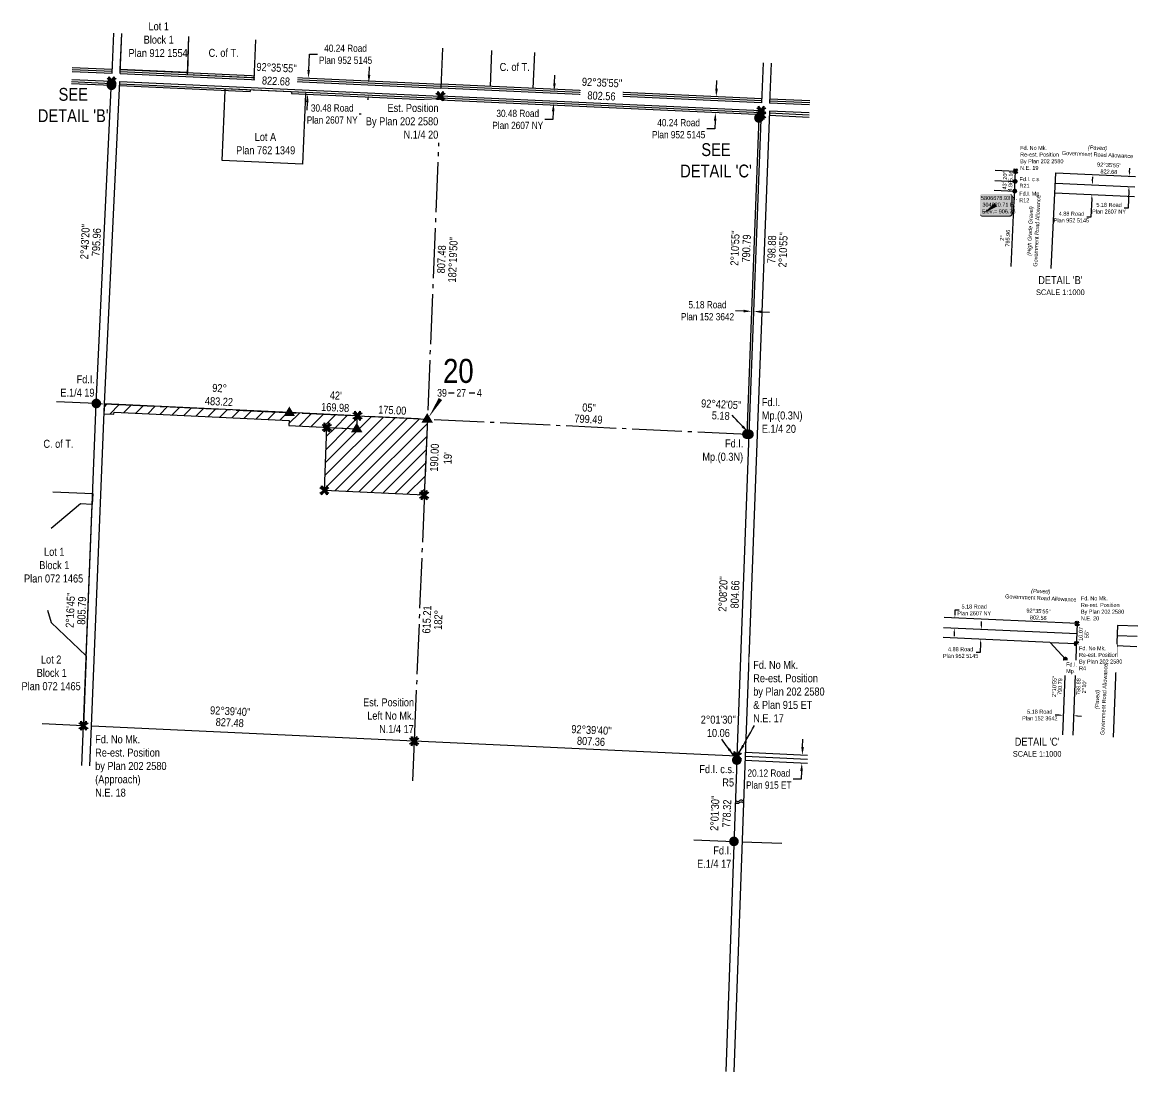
# Model space of a CAD drawing. Extents: x 300929 to 311962, y 5794822 to 5810027.
# Drawn here: x 309175 to 311962, y 5803886 to 5806508 of the extents above; entities that cross this region are included whole.
import ezdxf
from ezdxf.enums import TextEntityAlignment as Align

# ---------------------------------------------------------------- set-up
doc = ezdxf.new("R2010")
doc.units = 0
doc.header["$LTSCALE"] = 5
doc.header["$PDSIZE"] = 0.5
doc.linetypes.add('foc-QUARTERLINE', pattern=[33, 25, -3, 2, -3])
doc.linetypes.add('foc-TRAV', pattern=[1.875, 1.25, -0.625])
doc.layers.get('Defpoints').update_dxf_attribs({"color": 9})
for name, color, linetype in [('10', 1, 'Continuous'), ('9', 3, 'Continuous'), ('DETAIL-T', 7, 'Continuous'), ('L-BD', 7, 'Continuous'), ('L-DETAIL-T', 3, 'Continuous'), ('L-MON', 1, 'Continuous'), ('L-QSEC', 8, 'foc-QUARTERLINE'), ('L-ROAD-T', 7, 'Continuous'), ('L-SEC', 7, 'Continuous'), ('L-SECLBL', 7, 'Continuous'), ('L-TITLEDB', 4, 'Continuous'), ('L-TITLEDB-T', 4, 'Continuous'), ('P-PROPOSED', 10, 'Continuous'), ('P-PROPOSED-EXISTING-H', 59, 'Continuous'), ('P-TRAV', 4, 'foc-TRAV')]:
    doc.layers.add(name, color=color, linetype=linetype)
doc.layers.add('T-TEXT', color=48, linetype='Continuous', lineweight=18)
doc.styles.add('18', font='ARIALN.TTF', dxfattribs={"height": 18})
doc.styles.add('80', font='ARIALN.TTF', dxfattribs={"height": 10})
doc.styles.add('80CG', font='ARIALN.TTF', dxfattribs={"height": 10})
doc.styles.add('80L', font='ARIALN.TTF', dxfattribs={"height": 10})
doc.styles.add('80LS', font='ARIALNI.TTF', dxfattribs={"height": 10})
doc.styles.add('SIMPLEX', font='ARIALN.TTF')
doc.dimstyles.new('Compass 10 000', dxfattribs={"dimscale": 10, "dimtxt": 18, "dimasz": 2, "dimexe": 0.2, "dimexo": 0.0625, "dimgap": 0.5, "dimtad": 0, "dimtih": 1, "dimtoh": 1, "dimzin": 0, "dimdsep": 46, "dimtxsty": '18', "dimcen": 0.1, "dimse1": 1, "dimse2": 1, "dimclrd": 256, "dimclrt": 256, "dimaunit": 1, "dimadec": 4, "dimazin": 0, "dimtfac": 0.06, "dimtofl": 0, "dimtmove": 0, "dimatfit": 1, "dimfxl": 0.2, "dimtolj": 1, "dimtzin": 0, "dimlwd": -1, "dimarcsym": 0})
doc.dimstyles.new('Compass 5 000', dxfattribs={"dimscale": 5, "dimtxt": 9, "dimasz": 2, "dimexe": 0.2, "dimexo": 0.0625, "dimgap": 0.5, "dimtad": 0, "dimtih": 1, "dimtoh": 1, "dimzin": 0, "dimdsep": 46, "dimtxsty": '80CG', "dimcen": 0.1, "dimse1": 1, "dimse2": 1, "dimclrd": 256, "dimclrt": 256, "dimaunit": 1, "dimadec": 4, "dimazin": 0, "dimtfac": 0.06, "dimtofl": 0, "dimtmove": 0, "dimatfit": 1, "dimfxl": 0.2, "dimtolj": 1, "dimtzin": 0, "dimlwd": -1, "dimarcsym": 0})
pattern_1 = [(45, (-1591.063, 435.788), (-15.714335715, 15.714335715), [])]

# ---------------------------------------------------------------- blocks, each defined once
blk = doc.blocks.new('fdia')
at = {"color": 255, "const_width": 1}
blk.add_lwpolyline([(-0.5, 0, 1), (0.5, 0, 1)], format="xyb", close=True, dxfattribs=at)
blk = doc.blocks.new('Fdiaa')
blk.add_blockref('fdia', (0, 0))
blk = doc.blocks.new('fdib')
at = {"color": 1, "const_width": 1.6}
blk.add_lwpolyline([(-0.4, 0, 1), (0.4, 0, 1)], format="xyb", close=True, dxfattribs=at)
at = {"color": 1}
blk.add_circle((0, 0), 0.8, dxfattribs=at)
blk = doc.blocks.new('Fdibb')
blk.add_blockref('fdib', (0, 0))
blk = doc.blocks.new('fdicc')
for name in ['Fdibb', 'Fdiaa']:
    blk.add_blockref(name, (0, 0))
blk = doc.blocks.new('FDI')
blk.add_blockref('fdicc', (0, 0))
blk = doc.blocks.new('TEMP')
h = blk.add_hatch(color=255)
h.dxf.hatch_style = 1
h.paths.add_polyline_path([(0, 0.25), (-0.67, 1.15), (-0.67, 0.67), (-1.15, 0.67), (-0.25, 0), (-1.15, -0.67), (-0.67, -0.67), (-0.67, -1.15), (0, -0.25), (0.67, -1.15), (0.67, -0.67), (1.15, -0.67), (0.25, 0), (1.15, 0.67), (0.67, 0.67), (0.67, 1.15)])
h.paths.add_polyline_path([(0.57, 0.85), (0.57, 0.57), (0.85, 0.57), (0.08, 0), (0.85, -0.57), (0.57, -0.57), (0.57, -0.85), (0, -0.08), (-0.57, -0.85), (-0.57, -0.57), (-0.85, -0.57), (-0.08, 0), (-0.85, 0.57), (-0.57, 0.57), (-0.57, 0.85), (0, 0.08)], flags=16)
h = blk.add_hatch(color=1)
h.dxf.hatch_style = 1
h.paths.add_polyline_path([(0, 0.08), (-0.57, 0.85), (-0.57, 0.57), (-0.85, 0.57), (-0.08, 0), (-0.85, -0.57), (-0.57, -0.57), (-0.57, -0.85), (0, -0.08), (0.57, -0.85), (0.57, -0.57), (0.85, -0.57), (0.08, 0), (0.85, 0.57), (0.57, 0.57), (0.57, 0.85)])
at = {"color": 1}
for p, q in [((-0.08, 0), (0.08, 0)), ((0, 0.08), (0, -0.08))]:
    blk.add_line(p, q, dxfattribs=at)
at = {"color": 255, "flags": 128}
blk.add_lwpolyline([(-0.25, 0), (-1.15, 0.67), (-0.67, 0.67), (-0.67, 1.15), (0, 0.25), (0.67, 1.15), (0.67, 0.67), (1.15, 0.67), (0.25, 0), (1.15, -0.67), (0.67, -0.67), (0.67, -1.15), (0, -0.25), (-0.67, -1.15), (-0.67, -0.67), (-1.15, -0.67)], close=True, dxfattribs=at)
at = {"color": 1, "flags": 128}
blk.add_lwpolyline([(-0.08, 0), (-0.85, 0.57), (-0.57, 0.57), (-0.57, 0.85), (0, 0.08), (0.57, 0.85), (0.57, 0.57), (0.85, 0.57), (0.08, 0), (0.85, -0.57), (0.57, -0.57), (0.57, -0.85), (0, -0.08), (-0.57, -0.85), (-0.57, -0.57), (-0.85, -0.57)], close=True, dxfattribs=at)
blk = doc.blocks.new('*D69')
at = {"layer": 'Defpoints', "color": 0, "transparency": 16777216}
for p in [(311915.9, 5806124.6), (311914.8, 5806098.8), (311940.4, 5806097.6)]:
    blk.add_point(p, dxfattribs=at)
at = {"layer": 'L-TITLEDB-T', "transparency": 16777216}
for p, q in [((311942, 5806133.4), (311942.4, 5806143.4)), ((311939.9, 5806087.7), (311937.9, 5806043.5)), ((311937.9, 5806043.5), (311927.9, 5806043.5))]:
    blk.add_line(p, q, dxfattribs=at)
for points in [[(311940.3, 5806133.5), (311943.6, 5806133.3), (311941.5, 5806123.4)], [(311938.2, 5806087.7), (311941.6, 5806087.6), (311940.4, 5806097.6)]]:
    blk.add_solid(points, dxfattribs=at)
at = {"layer": 'L-TITLEDB-T', "transparency": 16777216, "insert": (311890.5, 5806043.5), "char_height": 10, "attachment_point": 5, "style": '80CG'}
blk.add_mtext('\\A1;5.18 Road\\PPlan 2607 NY', dxfattribs=at)
blk = doc.blocks.new('*D70')
at = {"layer": 'Defpoints', "color": 0, "transparency": 16777216}
for p in [(311846.5, 5806101.9), (311845.4, 5806077.5), (311847.7, 5806077.4)]:
    blk.add_point(p, dxfattribs=at)
at = {"layer": 'L-TITLEDB-T', "transparency": 16777216}
for p, q in [((311849.2, 5806111.8), (311849.7, 5806121.8)), ((311847.2, 5806067.4), (311845.1, 5806021.3)), ((311845.1, 5806021.3), (311835.1, 5806021.3))]:
    blk.add_line(p, q, dxfattribs=at)
for points in [[(311847.6, 5806111.9), (311850.9, 5806111.7), (311848.8, 5806101.8)], [(311845.6, 5806067.5), (311848.9, 5806067.4), (311847.7, 5806077.4)]]:
    blk.add_solid(points, dxfattribs=at)
at = {"layer": 'L-TITLEDB-T', "transparency": 16777216, "insert": (311796.4, 5806021.3), "char_height": 10, "attachment_point": 5, "style": '80CG'}
blk.add_mtext('\\A1;4.88 Road\\PPlan 952 5145', dxfattribs=at)
blk = doc.blocks.new('*D72')
at = {"layer": 'Defpoints', "color": 0, "transparency": 16777216}
for p in [(311639.8, 5805013.7), (311504.1, 5804994.1), (311638.6, 5804987.9)]:
    blk.add_point(p, dxfattribs=at)
at = {"layer": 'L-TITLEDB-T', "transparency": 16777216}
for p, q in [((311505.7, 5805029.8), (311506.1, 5805039.8)), ((311506.1, 5805039.8), (311516.1, 5805039.8)), ((311503.6, 5804984.1), (311503.1, 5804974.1))]:
    blk.add_line(p, q, dxfattribs=at)
for points in [[(311504, 5805029.9), (311507.3, 5805029.7), (311505.2, 5805019.8)], [(311501.9, 5804984.1), (311505.3, 5804984), (311504.1, 5804994.1)]]:
    blk.add_solid(points, dxfattribs=at)
at = {"layer": 'L-TITLEDB-T', "transparency": 16777216, "insert": (311553.5, 5805039.8), "char_height": 10, "attachment_point": 5, "style": '80CG'}
blk.add_mtext('\\A1;5.18 Road\\PPlan 2607 NY', dxfattribs=at)
blk = doc.blocks.new('*D71')
at = {"layer": 'Defpoints', "color": 0, "transparency": 16777216}
for p in [(311570.3, 5804991), (311569.2, 5804966.7), (311570, 5804966.6)]:
    blk.add_point(p, dxfattribs=at)
at = {"layer": 'L-TITLEDB-T', "transparency": 16777216}
for p, q in [((311571.6, 5805001), (311572, 5805011)), ((311569.5, 5804956.6), (311568.5, 5804933.3)), ((311568.5, 5804933.3), (311558.5, 5804933.3))]:
    blk.add_line(p, q, dxfattribs=at)
for points in [[(311569.9, 5805001.1), (311573.2, 5805000.9), (311571.1, 5804991)], [(311567.9, 5804956.7), (311571.2, 5804956.6), (311570, 5804966.6)]]:
    blk.add_solid(points, dxfattribs=at)
at = {"layer": 'L-TITLEDB-T', "transparency": 16777216, "insert": (311519.7, 5804933.3), "char_height": 10, "attachment_point": 5, "style": '80CG'}
blk.add_mtext('\\A1;4.88 Road\\PPlan 952 5145', dxfattribs=at)
blk = doc.blocks.new('*D73')
at = {"layer": 'Defpoints', "color": 0, "transparency": 16777216}
for p in [(311776, 5804776.5), (311776.2, 5804781.8), (311802.2, 5804780.8)]:
    blk.add_point(p, dxfattribs=at)
at = {"layer": 'L-TITLEDB-T', "transparency": 16777216}
for p, q in [((311766, 5804776.8), (311756.1, 5804777.2)), ((311812, 5804775.1), (311822, 5804774.7))]:
    blk.add_line(p, q, dxfattribs=at)
for points in [[(311766.1, 5804778.5), (311766, 5804775.2), (311776, 5804776.5)], [(311812.1, 5804776.8), (311811.9, 5804773.4), (311802, 5804775.5)]]:
    blk.add_solid(points, dxfattribs=at)
at = {"layer": 'L-TITLEDB-T', "transparency": 16777216, "insert": (311717.4, 5804777.2), "char_height": 10, "attachment_point": 5, "style": '80CG'}
blk.add_mtext('\\A1;5.18 Road\\PPlan 152 3642', dxfattribs=at)
blk = doc.blocks.new('L-SECLBL')
at = {"layer": '9', "color": 7}
for p, q in [((-5.1, -27.8), (-12.3, -27.8)), ((20.7, -27.8), (13.5, -27.8))]:
    blk.add_line(p, q, dxfattribs=at)
at = {"layer": '10', "color": 2, "style": 'SIMPLEX'}
blk.add_attdef('SEC', text='', height=30, dxfattribs=at).set_placement((0, 0), align=Align.MIDDLE)
at = {"layer": '10', "color": 5, "style": '80L'}
blk.add_attdef('TWP', text='', height=9.5, dxfattribs=at).set_placement((-14.4, -27.4), align=Align.MIDDLE_RIGHT)
blk.add_attdef('RGE', text='', height=9.5, dxfattribs=at).set_placement((3.6, -27.4), align=Align.MIDDLE_CENTER)
blk.add_attdef('MER', text='', height=9.5, dxfattribs=at).set_placement((23.2, -27.4), align=Align.MIDDLE_LEFT)
blk = doc.blocks.new('STRIA')
blk.add_hatch(color=255).paths.add_polyline_path([(-0.04, 1.52), (-1.47, -0.87), (1.39, -0.87)])
blk = doc.blocks.new('STRIAA')
blk.add_blockref('STRIA', (0, 0))
blk = doc.blocks.new('STRIB')
at = {"color": 1}
blk.add_solid([(-1.12, -0.67), (-0.04, 1.13), (1.04, -0.67)], dxfattribs=at)
blk = doc.blocks.new('STRIBB')
blk.add_blockref('STRIB', (0, 0))
blk = doc.blocks.new('STRICC')
for name in ['STRIAA', 'STRIBB']:
    blk.add_blockref(name, (0, 0))
blk = doc.blocks.new('fdspike')
blk.add_blockref('STRICC', (0, 0))
blk = doc.blocks.new('*D74')
at = {"layer": 'Defpoints', "color": 0, "transparency": 16777216}
for p in [(310997.2, 5805785.8), (310997.4, 5805789.1), (311002.5, 5805788.9)]:
    blk.add_point(p, dxfattribs=at)
at = {"layer": 'L-TITLEDB-T', "transparency": 16777216}
for p, q in [((310977.2, 5805786.5), (310957.3, 5805787.3)), ((311022.4, 5805784.8), (311042.4, 5805784.1))]:
    blk.add_line(p, q, dxfattribs=at)
for points in [[(310977.4, 5805789.9), (310977.1, 5805783.2), (310997.2, 5805785.8)], [(311022.5, 5805788.1), (311022.3, 5805781.5), (311002.4, 5805785.6)]]:
    blk.add_solid(points, dxfattribs=at)
at = {"layer": 'L-TITLEDB-T', "transparency": 16777216, "insert": (310887.1, 5805787.3), "char_height": 18, "attachment_point": 5, "style": '18'}
blk.add_mtext('\\A1;5.18 Road\\PPlan 152 3642', dxfattribs=at)
blk = doc.blocks.new('*D75')
at = {"layer": 'Defpoints', "color": 0, "transparency": 16777216}
for p in [(310892, 5806323), (310890.2, 5806282.8), (310907, 5806282.1)]:
    blk.add_point(p, dxfattribs=at)
at = {"layer": 'L-TITLEDB-T', "transparency": 16777216}
for p, q in [((310909.7, 5806342.2), (310910.6, 5806362.2)), ((310906.1, 5806262.1), (310905.2, 5806242.1)), ((310905.2, 5806242.1), (310885.2, 5806242.1))]:
    blk.add_line(p, q, dxfattribs=at)
for points in [[(310906.4, 5806342.4), (310913.1, 5806342.1), (310908.8, 5806322.2)], [(310902.8, 5806262.2), (310909.4, 5806261.9), (310907, 5806282.1)]]:
    blk.add_solid(points, dxfattribs=at)
at = {"layer": 'L-TITLEDB-T', "transparency": 16777216, "insert": (310814.9, 5806242.1), "char_height": 18, "attachment_point": 5, "style": '18'}
blk.add_mtext('\\A1;40.24 Road\\PPlan 952 5145', dxfattribs=at)
blk = doc.blocks.new('*D76')
at = {"layer": 'Defpoints', "color": 0, "transparency": 16777216}
for p in [(310508.8, 5806335.5), (310502.4, 5806305.3), (310507.5, 5806305.1)]:
    blk.add_point(p, dxfattribs=at)
at = {"layer": 'L-TITLEDB-T', "transparency": 16777216}
for p, q in [((310504.7, 5806355.7), (310505.6, 5806375.7)), ((310501.5, 5806285.3), (310500.6, 5806265.3)), ((310500.6, 5806265.3), (310480.6, 5806265.3))]:
    blk.add_line(p, q, dxfattribs=at)
for points in [[(310501.4, 5806355.9), (310508, 5806355.6), (310503.8, 5806335.7)], [(310498.2, 5806285.5), (310504.8, 5806285.2), (310502.4, 5806305.3)]]:
    blk.add_solid(points, dxfattribs=at)
at = {"layer": 'L-TITLEDB-T', "transparency": 16777216, "insert": (310412.9, 5806265.3), "char_height": 18, "attachment_point": 5, "style": '18'}
blk.add_mtext('\\A1;30.48 Road\\PPlan 2607 NY', dxfattribs=at)
blk = doc.blocks.new('*D77')
at = {"layer": 'Defpoints', "color": 0, "transparency": 16777216}
for p in [(310055.3, 5806356.1), (310039.1, 5806326.4), (310053.9, 5806325.7)]:
    blk.add_point(p, dxfattribs=at)
at = {"layer": 'L-TITLEDB-T', "transparency": 16777216}
for p, q in [((310041.4, 5806376.8), (310042.3, 5806396.8)), ((310038.2, 5806306.4), (310036.9, 5806278.8)), ((310036.9, 5806278.8), (310016.9, 5806278.8))]:
    blk.add_line(p, q, dxfattribs=at)
for points in [[(310038.1, 5806376.9), (310044.7, 5806376.6), (310040.5, 5806356.8)], [(310034.9, 5806306.5), (310041.5, 5806306.2), (310039.1, 5806326.4)]]:
    blk.add_solid(points, dxfattribs=at)
at = {"layer": 'L-TITLEDB-T', "transparency": 16777216, "insert": (309949.2, 5806278.8), "char_height": 18, "attachment_point": 5, "style": '18'}
blk.add_mtext('\\A1;30.48 Road\\PPlan 2607 NY', dxfattribs=at)
blk = doc.blocks.new('*D78')
at = {"layer": 'Defpoints', "color": 0, "transparency": 16777216}
for p in [(309552, 5806383.9), (309550.2, 5806343.7), (309887.8, 5806328.4)]:
    blk.add_point(p, dxfattribs=at)
at = {"layer": 'L-TITLEDB-T', "transparency": 16777216}
for p, q in [((309890.5, 5806388.5), (309892.3, 5806428.1)), ((309892.3, 5806428.1), (309912.3, 5806428.1)), ((309886.9, 5806308.4), (309886, 5806288.4))]:
    blk.add_line(p, q, dxfattribs=at)
for points in [[(309887.2, 5806388.7), (309893.8, 5806388.4), (309889.6, 5806368.6)], [(309883.5, 5806308.6), (309890.2, 5806308.3), (309887.8, 5806328.4)]]:
    blk.add_solid(points, dxfattribs=at)
at = {"layer": 'L-TITLEDB-T', "transparency": 16777216, "insert": (309982.6, 5806428.1), "char_height": 18, "attachment_point": 5, "style": '18'}
blk.add_mtext('\\A1;40.24 Road\\PPlan 952 5145', dxfattribs=at)
blk = doc.blocks.new('*D79')
at = {"layer": 'Defpoints', "color": 0, "transparency": 16777216}
for p in [(311038, 5804661), (311039, 5804681.1), (311122.9, 5804657)]:
    blk.add_point(p, dxfattribs=at)
at = {"layer": 'L-TITLEDB-T', "transparency": 16777216}
for p, q in [((311124.8, 5804697.1), (311125.7, 5804717.1)), ((311122, 5804637), (311121.1, 5804617.1)), ((311121.1, 5804617.1), (311101.1, 5804617.1))]:
    blk.add_line(p, q, dxfattribs=at)
for points in [[(311121.5, 5804697.3), (311128.1, 5804696.9), (311123.9, 5804677.1)], [(311118.7, 5804637.2), (311125.3, 5804636.9), (311122.9, 5804657)]]:
    blk.add_solid(points, dxfattribs=at)
at = {"layer": 'L-TITLEDB-T', "transparency": 16777216, "insert": (311040.3, 5804617.1), "char_height": 18, "attachment_point": 5, "style": '18'}
blk.add_mtext('\\A1;20.12 Road\\PPlan 915 ET', dxfattribs=at)
blk = doc.blocks.new('*U81')
h = blk.add_hatch(color=254)
edge = h.paths.add_edge_path()
edge.add_line((-34, -28.5), (34, -28.5))
edge.add_arc((34, -22.5), 6, 270, 360)
edge.add_line((40, -22.5), (40, 21))
edge.add_arc((34, 21), 6, 0, 90)
edge.add_line((34, 27), (-34, 27))
edge.add_arc((-34, 21), 6, 90, 180)
edge.add_line((-40, 21), (-40, -22.5))
edge.add_arc((-34, -22.5), 6, 180, 270)
at = {"color": 1, "flags": 128}
blk.add_lwpolyline([(-34, -28.5, 3, 3, 0), (34, -28.5, 3, 3, 0.414214), (40, -22.5, 3, 3, 0), (40, 21, 3, 0, 0.414214), (34, 27, 0, 0, 0), (-34, 27, 0, 0, 0.414214), (-40, 21, 0, 0, 0), (-40, -22.5, 0, 3, 0.414214)], format="xyseb", close=True, dxfattribs=at)
blk.add_lwpolyline([(-33.1, -22.6, 0, 10, 0), (0, 0, 5, 5, 0)], format="xyseb", dxfattribs=at)
at = {"color": 1, "style": '80'}
blk.add_attdef('ENTER_TEXT_001', (-36.7, -5), '', height=10, dxfattribs=at)

msp = doc.modelspace()

# ---------------------------------------------------------------- hatches: boundary and pattern name
at = {"layer": 'P-PROPOSED-EXISTING-H'}
h = msp.add_hatch(dxfattribs=at)
h.set_pattern_fill('ANSI31', color=256, scale=6.999504)
h.set_pattern_definition(pattern_1)
h.paths.add_polyline_path([(309378.695, 5805529.726), (309403.85, 5805528.54), (309404.049, 5805533.535), (309841.479, 5805512.896), (309840.89, 5805500.411), (310010.879, 5805492.391), (310012.201, 5805524.862), (309842.422, 5805532.872), (309379.873, 5805554.697)])
h = msp.add_hatch(dxfattribs=at)
h.set_pattern_fill('ANSI31', color=256, scale=6.999504)
h.set_pattern_definition(pattern_1)
h.paths.add_polyline_path([(309935.968, 5805495.925), (310010.879, 5805492.391), (310012.201, 5805524.862), (310186.994, 5805516.614), (310179.268, 5805326.785), (309929.564, 5805338.567)])

# ---------------------------------------------------------------- linework, layer by layer
at = {"layer": 'L-BD'}
for p, q in [((310216.162, 5806318.314), (310215.94, 5806313.439)), ((310960.329, 5804664.584), (310932.828, 5803886.806)), ((310980.782, 5804673.703), (310952.934, 5803886.095))]:
    msp.add_line(p, q, dxfattribs=at)
at = {"layer": 'L-BD', "flags": 128}
msp.add_lwpolyline([(309681.824, 5806337.716), (309682.045, 5806342.591)], dxfattribs=at)
for points in [[(310976.67, 5804557.397, 0.09819619), (310973.328, 5804559.322, 0.11502491), (310970.039, 5804559.645, 0.18910183), (310966.617, 5804557.752, -0.18910183), (310963.195, 5804555.86, -0.11502491), (310959.906, 5804556.183, -0.09819619), (310956.564, 5804558.108)], [(310956.756, 5804563.546, 0.09819619), (310960.098, 5804561.621, 0.11502491), (310963.387, 5804561.298, 0.18910183), (310966.809, 5804563.191, -0.18910183), (310970.231, 5804565.083, -0.11502491), (310973.52, 5804564.76, -0.09819619), (310976.862, 5804562.835)]]:
    msp.add_lwpolyline(points, format="xyb", dxfattribs=at)
at = {"layer": 'L-MON', "color": 6}
msp.add_line((310960.686, 5804674.637), (310960.33, 5804664.584), dxfattribs=at)
at = {"layer": 'L-QSEC'}
msp.add_line((310154.254, 5804712.132), (310150.205, 5804612.648), dxfattribs=at)
at = {"layer": 'L-QSEC', "flags": 128}
for points in [[(310224.701, 5806443.344), (310220.634, 5806343.409)], [(310219.816, 5806323.307), (310154.254, 5804712.132)], [(309379.873, 5805554.7), (310990.716, 5805478.684)], [(310853.216, 5804464.987), (310953.146, 5804461.454)], [(310973.252, 5804460.743), (311073.183, 5804457.21)]]:
    msp.add_lwpolyline(points, dxfattribs=at)
at = {"layer": 'L-SEC'}
for p, q in [((309399.022, 5806380.759), (309403.773, 5806480.639)), ((311026.091, 5806406.936), (311022.283, 5806307.012)), ((311046.189, 5806406.023), (311042.381, 5806306.1)), ((309298.169, 5806365.204), (309398.046, 5806360.664)), ((309299.047, 5806385.304), (309399.022, 5806380.759)), ((309359.777, 5805555.648), (309398.046, 5806360.664)), ((309419.099, 5806379.846), (310220.73, 5806343.405)), ((309418.143, 5806359.75), (310219.816, 5806323.307)), ((311022.283, 5806307.012), (310220.729, 5806343.405)), ((311021.517, 5806286.908), (310219.816, 5806323.307)), ((311142.274, 5806301.564), (311042.381, 5806306.1)), ((311021.517, 5806286.908), (310990.716, 5805478.684)), ((311041.615, 5806285.995), (311010.82, 5805477.918)), ((311141.515, 5806281.459), (311041.615, 5806285.995)), ((311606.041, 5806138.665), (311657.124, 5806136.343)), ((311645.781, 5805897.734), (311657.124, 5806136.343)), ((311757.613, 5806131.773), (311956.525, 5806122.731)), ((309327.718, 5804750.569), (309359.777, 5805555.648)), ((309347.815, 5804749.634), (309379.879, 5805554.848)), ((310990.716, 5805478.684), (310960.686, 5804674.637)), ((311010.82, 5805477.934), (310980.784, 5804673.703)), ((311810.787, 5805005.88), (311478.37, 5805020.973)), ((311810.787, 5805005.88), (311800.142, 5804726.559)), ((311911.279, 5805001.317), (311900.626, 5804721.782)), ((311962.09, 5804999.01), (311911.279, 5805001.317)), ((309323.746, 5804650.841), (309327.718, 5804750.569)), ((309343.844, 5804649.912), (309347.815, 5804749.634)), ((310154.254, 5804712.132), (309347.815, 5804749.634))]:
    msp.add_line(p, q, dxfattribs=at)
at = {"layer": 'L-SEC', "flags": 128}
for points in [[(309419.099, 5806379.846), (309423.847, 5806479.727)], [(309379.872, 5805554.693), (309418.143, 5806359.75)], [(311746.26, 5805892.958), (311757.613, 5806131.773)], [(310960.686, 5804674.637), (310154.254, 5804712.132)], [(311136.736, 5804666.452), (310980.784, 5804673.703)]]:
    msp.add_lwpolyline(points, dxfattribs=at)
at = {"layer": 'L-SECLBL', "flags": 128}
msp.add_lwpolyline([(310189.647, 5805519.81, 0, 10, 0), (310219.657, 5805566.865, 0, 0, 0)], format="xyseb", dxfattribs=at)
at = {"layer": 'L-TITLEDB'}
for p, q in [((309299.282, 5806390.478), (309399.258, 5806385.933)), ((309299.504, 5806395.352), (309399.479, 5806390.808)), ((309419.556, 5806389.895), (310221.187, 5806353.454)), ((309419.334, 5806385.02), (310220.965, 5806348.579)), ((311022.518, 5806312.186), (310220.964, 5806348.579)), ((311022.739, 5806317.061), (310221.185, 5806353.454)), ((311007.946, 5806277.49), (310219.36, 5806313.258)), ((311021.319, 5806281.732), (310219.581, 5806318.133)), ((311142.509, 5806306.738), (311042.616, 5806311.274)), ((311142.73, 5806311.613), (311042.837, 5806316.149)), ((311015.636, 5806269.09), (311007.969, 5806277.444)), ((311007.969, 5806277.444), (311021.133, 5806276.846)), ((311141.32, 5806276.283), (311041.418, 5806280.819)), ((311041.232, 5806275.933), (311141.136, 5806271.395)), ((311809.801, 5804980), (311477.14, 5804995.104)), ((311742.932, 5804958.794), (311475.989, 5804970.902)), ((311960.861, 5804973.141), (311910.293, 5804975.437)), ((311781.382, 5804916.794), (311743.048, 5804958.56)), ((311743.048, 5804958.56), (311808.87, 5804955.57)), ((311909.362, 5804951.006), (311959.7, 5804948.719))]:
    msp.add_line(p, q, dxfattribs=at)
at = {"layer": 'L-TITLEDB', "flags": 128}
for points in [[(309590.509, 5806472.155), (309587.274, 5806382.271), (309419.556, 5806389.895), (309423.842, 5806479.727)], [(309590.509, 5806472.155), (309587.098, 5806377.394), (309754.534, 5806369.783)], [(309754.344, 5806364.606), (309758.002, 5806464.546)], [(310344.409, 5806347.859), (310348.49, 5806437.72)], [(310454.869, 5806432.887), (310450.788, 5806343.029)], [(309297.731, 5806355.174), (309397.59, 5806350.635)], [(309297.944, 5806360.049), (309397.821, 5806355.509)], [(309417.667, 5806349.723), (309744.175, 5806334.882)], [(309417.898, 5806354.597), (310216.162, 5806318.314)], [(309744.396, 5806339.757), (309744.175, 5806334.882)], [(309848.032, 5806335.047), (309847.811, 5806330.172)], [(309847.811, 5806330.172), (310215.94, 5806313.44)], [(311015.636, 5806269.09), (310985.539, 5805478.928), (310990.716, 5805478.684)], [(311604.816, 5806112.896), (311656.004, 5806110.569)], [(311603.657, 5806088.525), (311654.844, 5806086.198)], [(311756.388, 5806106.006), (311955.3, 5806096.965)], [(311755.23, 5806081.636), (311954.142, 5806072.595)], [(309359.777, 5805555.648), (309259.858, 5805559.708)], [(309251.291, 5805334.65), (309350.815, 5805330.606), (309349.725, 5805303.24), (309320.348, 5805304.593), (309247.066, 5805242.863)], [(309237.693, 5805039.233), (309247.341, 5805008.588), (309334.661, 5804924.924), (309349.725, 5805303.24), (309320.348, 5805304.593), (309247.066, 5805242.863)], [(309237.693, 5805039.233), (309247.341, 5805008.588), (309334.661, 5804924.924), (309327.718, 5804750.569), (309224.605, 5804754.927)], [(311781.382, 5804916.794), (311774.183, 5804727.793)], [(311136.584, 5804656.389), (310980.316, 5804663.654)], [(311136.887, 5804676.515), (310981.251, 5804683.751)]]:
    msp.add_lwpolyline(points, dxfattribs=at)
msp.add_lwpolyline([(309882.994, 5806333.457), (309882.772, 5806328.583), (309874.816, 5806153.361), (309673.869, 5806162.487), (309681.824, 5806337.716), (309682.045, 5806342.591)], close=True, dxfattribs=at)
at = {"layer": 'P-PROPOSED', "flags": 128}
for points in [[(309378.695, 5805529.726), (309403.85, 5805528.54), (309404.049, 5805533.535), (309841.479, 5805512.896), (309840.89, 5805500.411), (310010.879, 5805492.391), (310012.201, 5805524.862), (309842.422, 5805532.872), (309379.873, 5805554.697)], [(309935.968, 5805495.925), (310010.879, 5805492.391), (310012.201, 5805524.862), (310186.994, 5805516.614), (310179.268, 5805326.785), (309929.564, 5805338.567)]]:
    msp.add_lwpolyline(points, close=True, dxfattribs=at)
at = {"layer": 'P-TRAV', "flags": 128}
msp.add_lwpolyline([(309359.777, 5805555.648), (309379.872, 5805554.693)], dxfattribs=at)

# ---------------------------------------------------------------- block references
at = {"layer": 'DETAIL-T'}
ref = msp.add_blockref('*U81', (311607.934, 5806052.264), dxfattribs=dict(at, xscale=0.99992921, yscale=0.99992921, zscale=0.99992921))
ref.add_attrib('ENTER_TEXT_001', '5806678.93 N.', (311570.617, 5806064.035), dxfattribs={"layer": '0', "color": 1, "height": 9.99929, "style": '80'})
ref.add_attrib('ENTER_TEXT_002', '304820.71 E.', (311574.116, 5806047.329), dxfattribs={"layer": '0', "color": 1, "height": 9.99929, "style": '80'})
ref.add_attrib('ENTER_TEXT_003', 'Elev.= 906.78', (311572.547, 5806030.622), dxfattribs={"layer": '0', "color": 1, "height": 9.99929, "style": '80'})
at = {"layer": 'L-MON'}
for name, p, xscale, yscale, zscale in [('FDI', (309397.591, 5806350.654), 9.999292100000046, 9.999292100000046, 9.999292100000046), ('FDI', (309397.801, 5806355.51), 9.999292100000046, 9.999292100000046, 9.999292100000046), ('TEMP', (309398.046, 5806360.664), 9.999292100000046, 9.999292100000046, 9.999292100000046), ('TEMP', (310219.816, 5806323.307), 9.999292100000046, 9.999292100000046, 9.999292100000046), ('FDI', (311015.636, 5806269.09), 9.999292100000046, 9.999292100000046, 9.999292100000046), ('TEMP', (311657.124, 5806136.343), 4.999646050000023, 4.999646050000023, 4.999646050000023), ('FDI', (311655.899, 5806110.574), 4.999646050000023, 4.999646050000023, 4.999646050000023), ('FDI', (311654.849, 5806086.294), 4.999646050000023, 4.999646050000023, 4.999646050000023), ('FDI', (309359.777, 5805555.648), 10.00000000000006, 10.00000000000006, 10.00000000000006), ('fdspike', (309842.444, 5805532.885), 9.999292100000046, 9.999292100000046, 9.999292100000046), ('TEMP', (310012.201, 5805524.862), 9.999292100000046, 9.999292100000046, 9.999292100000046), ('fdspike', (310187.001, 5805516.615), 9.999292100000046, 9.999292100000046, 9.999292100000046), ('TEMP', (309935.968, 5805495.925), 9.999292100000046, 9.999292100000046, 9.999292100000046), ('fdspike', (310010.879, 5805492.391), 9.999292100000046, 9.999292100000046, 9.999292100000046), ('FDI', (310985.539, 5805478.928), 9.999292100000046, 9.999292100000046, 9.999292100000046), ('FDI', (310990.716, 5805478.684), 9.999292100000046, 9.999292100000046, 9.999292100000046), ('TEMP', (309929.564, 5805338.567), 9.999292100000046, 9.999292100000046, 9.999292100000046), ('TEMP', (310179.268, 5805326.785), 9.999292100000046, 9.999292100000046, 9.999292100000046), ('FDI', (311781.382, 5804916.794), 5.00000000000003, 5.00000000000003, 5.00000000000003), ('TEMP', (309327.718, 5804750.569), 9.999292100000057, 9.999292100000057, 9.999292100000057), ('TEMP', (310154.254, 5804712.132), 9.999292100000057, 9.999292100000057, 9.999292100000057), ('FDI', (310960.329, 5804664.584), 9.999292100000046, 9.999292100000046, 9.999292100000046)]:
    msp.add_blockref(name, p, dxfattribs=dict(at, xscale=xscale, yscale=yscale, zscale=zscale))
at = {"layer": 'L-MON', "color": 6}
for p, xscale, yscale, zscale in [((311021.133, 5806276.846), 9.999292100000046, 9.999292100000046, 9.999292100000046), ((311021.517, 5806286.908), 9.999292100000046, 9.999292100000046, 9.999292100000046), ((311810.787, 5805005.88), 4.999646050000029, 4.999646050000029, 4.999646050000029), ((311808.87, 5804955.57), 4.999646050000029, 4.999646050000029, 4.999646050000029), ((310960.686, 5804674.637), 9.999292100000046, 9.999292100000046, 9.999292100000046)]:
    msp.add_blockref('TEMP', p, dxfattribs=dict(at, xscale=xscale, yscale=yscale, zscale=zscale))
at = {"layer": 'L-SECLBL', "xscale": 2.000000000000012, "yscale": 2.000000000000012, "zscale": 2.000000000000012}
msp.add_blockref('L-SECLBL', (310264.491, 5805637.058), dxfattribs=at).add_auto_attribs({'SEC': '20', 'TWP': '39', 'RGE': '27', 'MER': '4'})

# ---------------------------------------------------------------- texts
at = {"layer": 'DETAIL-T', "color": 3, "char_height": 19.99858, "width": 223.84218, "attachment_point": 5, "style": '80CG'}
for s, insert in [("DETAIL 'B'\\P{\\H0.7x;SCALE 1:1000}", (311768.863, 5805850.031)), ("DETAIL 'C'\\P{\\H0.7x;SCALE 1:1000}", (311710.9, 5804696.8))]:
    msp.add_mtext(s, dxfattribs=dict(at, insert=insert))
at = {"layer": 'L-BD', "style": '80L'}
for s, height, rotation, p in [('20"', 9.9993, 87.2768, (311630.66, 5806124.977)), ('5.16', 9.9993, 87.2768, (311644.893, 5806124.3)), ("43'", 9.9993, 87.2768, (311629.381, 5806099.21)), ('4.86', 9.9993, 87.2768, (311643.614, 5806098.533)), ("2°43'20''", 19.9986, 87.2768, (309331.467, 5805959.944)), ('795.96', 19.9986, 87.2768, (309359.932, 5805958.59)), ("182°19'50''", 19.99858, 87.6705, (310250.735, 5805914.685)), ("2°10'55''", 19.9986, 87.8187, (310955.721, 5805943.913)), ('790.79', 19.9986, 87.8187, (310984.199, 5805942.828)), ('798.88', 19.9986, 87.8175, (311047.418, 5805940.669)), ("2°10'55''", 19.9986, 87.8175, (311075.895, 5805939.583)), ('2°', 9.9993, 87.2768, (311623.26, 5805969.308)), ('795.96', 9.9993, 87.2768, (311637.493, 5805968.631)), ('807.48', 19.9986, 87.6705, (310222.26, 5805915.843)), ("42'", 19.9986, 357.2938, (309958.095, 5805575.717)), ('169.98', 19.9986, 357.2938, (309956.678, 5805545.753)), ('05"', 19.9986, 357.2979, (310590.986, 5805545.101)), ("92°42'05''", 19.9986, 357.3016, (310921.554, 5805553.686)), ('175.00', 19.9986, 357.2986, (310099.401, 5805539.03)), ('799.49', 19.9986, 357.2979, (310589.642, 5805516.634)), ('5.18', 19.9986, 357.3016, (310920.213, 5805525.22)), ("2°08'20''", 19.9986, 87.8611, (310925.783, 5805079.705)), ('804.66', 19.9986, 87.8611, (310955.76, 5805078.586)), ("2°16'45''", 19.9986, 87.7196, (309294.763, 5805039.121)), ('805.79', 19.9986, 87.7196, (309323.238, 5805037.988)), ('615.21', 19.9986, 87.6696, (310185.638, 5805016.044)), ('182°', 19.9986, 87.6696, (310214.112, 5805014.885)), ('10.07', 9.9993, 87.8175, (311819.798, 5804979.764)), ('55"', 9.9993, 87.8175, (311834.786, 5804979.193)), ("2°10'55''", 9.9993, 87.8187, (311753.617, 5804848.73)), ('790.79', 9.9993, 87.8187, (311767.855, 5804848.188)), ('798.88', 9.9993, 87.8175, (311813.922, 5804848.053)), ("2°10'", 9.9993, 87.8175, (311828.16, 5804847.511)), ("92°39'40''", 19.9986, 357.3375, (309694.472, 5804786.946)), ('827.48', 19.9986, 357.3375, (309693.148, 5804758.479)), ("92°39'40''", 19.9986, 357.338, (310597.288, 5804739.944)), ('807.36', 19.9986, 357.338, (310595.964, 5804711.477)), ("2°01'30''", 19.9986, 87.8611, (310905.302, 5804531.942)), ('778.32', 19.9986, 87.8611, (310935.279, 5804530.822))]:
    msp.add_text(s, height=height, rotation=rotation, dxfattribs=at).set_placement(p, align=Align.MIDDLE)
at = {"layer": 'L-BD', "insert": (310914.199, 5804775.706), "char_height": 19.9986, "width": 87.12425, "attachment_point": 2, "style": '80L'}
msp.add_mtext("2°01'30''\\P10.06 ", dxfattribs=at)
at = {"layer": 'L-DETAIL-T', "char_height": 31.99773, "width": 185.69294, "attachment_point": 5, "style": '80CG'}
for s, insert in [("SEE DETAIL 'B'", (309302.049, 5806301.355)), ("SEE DETAIL 'C'", (310908.355, 5806162.983))]:
    msp.add_mtext(s, dxfattribs=dict(at, insert=insert))
at = {"layer": 'L-MON', "char_height": 9.9993, "attachment_point": 1, "style": '80L'}
for s, insert in [('Fd.I. c.s.\\PR21', (311666.738, 5806121.123)), ('Fd.I. Mp.\\PR12', (311666.149, 5806084.944))]:
    msp.add_mtext_dynamic_manual_height_columns(s, width=44.3292, gutter_width=50, heights=[0], dxfattribs=dict(at, insert=insert))
at = {"layer": 'L-ROAD-T', "style": '80L'}
for rotation, p in [(357.364443, (311861.787, 5806177.584)), (87.364443, (311710.212, 5805986.575)), (357.364443, (311719.94, 5805069.624)), (87.364443, (311877.866, 5804816.299))]:
    msp.add_text('Government Road Allowance', height=10, rotation=rotation, dxfattribs=at).set_placement(p, align=Align.MIDDLE_CENTER)
at = {"layer": 'L-TITLEDB-T', "char_height": 20, "attachment_point": 1, "style": '80L'}
for s, width, insert in [('\\pi54.962;Lot 1\\P\\pi42.902;Block 1\\P\\pi5.0578;Plan 912 1554', 155.01329, (309435.277, 5806507.991)), ('\\pi5.7742;C. of T.', 83.62206, (309634.565, 5806441.624)), ('\\pi5.7742;C. of T.', 83.62206, (310361.928, 5806406.439)), ('\\pi51.279;Lot A\\P\\pi4.7439;Plan 762 1349', 154.4809, (309704.367, 5806231.56)), ('\\pi5.7742;C. of T.', 83.62206, (309221.762, 5805464.9)), ('\\pi51.979;Lot 1\\P\\pi39.919;Block 1\\P\\pi1.9858;Plan 072 1465', 149.04656, (309177.227, 5805195.036)), ('\\pi57.36;Lot 2\\P\\pi46.814;Block 1\\P\\pi8.8809;Plan 072 1465', 162.83689, (309164.055, 5804925.907))]:
    msp.add_mtext_dynamic_manual_height_columns(s, width=width, gutter_width=50, heights=[0], dxfattribs=dict(at, insert=insert))
at = {"layer": 'T-TEXT', "style": '80LS'}
for s, rotation, p in [('(Paved)', 357.364443, (311861.73, 5806194.638)), ('(High Grade Gravel)', 87.364443, (311693.158, 5805986.519)), ('(Paved)', 357.364443, (311719.883, 5805086.678)), ('(Paved)', 87.364443, (311860.812, 5804816.242))]:
    msp.add_text(s, height=10, rotation=rotation, dxfattribs=at).set_placement(p, align=Align.MIDDLE_CENTER)

# ---------------------------------------------------------------- dimensions: what is measured, and where the dimension line sits
at = {"layer": 'L-TITLEDB-T'}
for base, p1, p2, angle, text, dimstyle, picture, middle in [((310039.093, 5806326.362), (310055.312, 5806356.135), (310053.93, 5806325.688), 267.400387, '30.48 Road\\PPlan 2607 NY', 'Compass 10 000', '*D77', (309949.193, 5806278.836)), ((311504.053, 5804994.059), (311639.776, 5805013.711), (311638.605, 5804987.943), 267.397593, '5.18 Road\\PPlan 2607 NY', 'Compass 5 000', '*D72', (311553.489, 5805039.806)), ((311569.997, 5804966.638), (311570.315, 5804991.047), (311569.207, 5804966.674), 267.397593, '4.88 Road\\PPlan 952 5145', 'Compass 5 000', '*D71', (311519.714, 5804933.259)), ((311122.925, 5804657.024), (311038.973, 5804681.067), (311038.038, 5804660.971), 267.337955, '20.12 Road\\PPlan 915 ET', 'Compass 10 000', '*D79', (311040.311, 5804617.067))]:
    dim = msp.add_linear_dim(base=base, p1=p1, p2=p2, angle=angle, text=text, dimstyle=dimstyle, dxfattribs=at)
    dim.commit()
    dim.dimension.update_dxf_attribs({"geometry": picture, "text_midpoint": middle, "dimtype": 161})
for p1, p2, distance, text, picture, middle in [((310508.839, 5806335.509), (310507.456, 5806305.062), -5.048, '30.48 Road\\PPlan 2607 NY', '*D76', (310412.858, 5806265.333)), ((310892.011, 5806322.996), (310890.189, 5806282.831), 16.822, '40.24 Road\\PPlan 952 5145', '*D75', (310814.904, 5806242.11)), ((311002.539, 5805788.925), (310997.354, 5805789.123), 3.351, '5.18 Road\\PPlan 152 3642', '*D74', (310887.094, 5805787.297))]:
    dim = msp.add_aligned_dim(p1=p1, p2=p2, distance=distance, text=text, dimstyle='Compass 10 000', dxfattribs=at)
    dim.commit()
    dim.dimension.update_dxf_attribs({"geometry": picture, "text_midpoint": middle})
at = {"layer": 'L-TITLEDB-T', "color": 6}
dim = msp.add_aligned_dim(p1=(311802.211, 5804780.848), p2=(311776.241, 5804781.838), distance=5.375, text='5.18 Road\\PPlan 152 3642', dimstyle='Compass 5 000', dxfattribs=at)
dim.commit()
dim.dimension.update_dxf_attribs({"geometry": '*D73', "text_midpoint": (311717.351, 5804777.228)})

# ---------------------------------------------------------------- leaders
at = {"layer": 'L-BD', "path_type": 1}
for points, dimstyle, override in [([(310988.558, 5805483.766), (310948.86, 5805526.033)], 'Compass 5 000', {"dimasz": 4, "dimgap": 0.5, "dimtad": 0}), ([(310952.415, 5804675.883), (310922.745, 5804716.653)], 'Compass 10 000', {"dimgap": 0.5, "dimtad": 0})]:
    msp.add_leader(points, dimstyle=dimstyle, override=override, dxfattribs=at)

# ---------------------------------------------------------------- next in the draw order: texts
at = {"layer": 'L-BD', "attachment_point": 2, "style": '80L', "bg_fill": 3, "box_fill_scale": 1.1, "bg_fill_color": 256, "bg_fill_transparency": 0}
for s, insert, char_height, width, rotation in [("92°35'55'' 822.68", (309810.736, 5806404.613), 19.99858, 101.62116, 357.3972), ("92°35'55'' 802.56", (310624.127, 5806367.424), 19.99858, 101.62028, 357.4004), ("92°35'55'' 822.68", (311891.083, 5806156.446), 9.99929, 50.81058, 357.3972), ('92° 483.22', (309668.353, 5805603.94), 19.9986, 70.96111, 357.2999), ("190.00\\P19' ", (310194.579, 5805420.68), 19.9986, 52.40994, 87.6694), ("92°35'55'' 802.56", (311714.498, 5805042.052), 9.99929, 50.81014, 357.4004)]:
    msp.add_mtext(s, dxfattribs=dict(at, insert=insert, char_height=char_height, width=width, rotation=rotation))
at = {"layer": 'L-MON', "attachment_point": 1, "style": '80L', "bg_fill": 3, "box_fill_scale": 1.1, "bg_fill_color": 256, "bg_fill_transparency": 0}
for s, width, insert, char_height in [('\\pi46.35;Fd.I.\\P\\pi5.8068;E.1/4 19', 88.31115, (309264.16, 5805626.038), 19.99858), ('Fd.I.\\PMp.(0.3N)\\PE.1/4 20', 103.04806, (311022.745, 5805569.047), 19.9986), ('\\pi58.689;Fd.I.\\P\\pi1.9123;Mp.(0.3N)', 100.6502, (310872.275, 5805465.807), 19.99858), ('\\pi7.676;Est. Position\\P\\pi18.057;Left No Mk.\\P\\pi47.796;N.1/4 17', 131.60997, (310018.711, 5804818.901), 19.99858), ('Fd. No Mk.\\PRe-est. Position\\Pby Plan 202 2580\\P(Approach)\\PN.E. 18', 182.58062, (309356.942, 5804726.646), 19.99858), ('\\pi2.2876;Fd.I. c.s.\\P\\pi59.719;R5', 86.27892, (310864.457, 5804652.015), 19.99858), ('\\pi44.317;Fd.I.\\P\\pi3.8291;E.1/4 17', 86.27892, (310857.275, 5804448.884), 19.99858)]:
    msp.add_mtext_dynamic_manual_height_columns(s, width=width, gutter_width=50, heights=[0], dxfattribs=dict(at, insert=insert, char_height=char_height))
at = {"layer": 'L-MON', "attachment_point": 1, "style": '80L', "bg_fill": 2}
for s, width, insert, char_height in [('Fd. No Mk.\\PRe-est. Position\\PBy Plan 202 2580\\PN.E. 20', 89.94311, (311820.137, 5805073.729), 9.99929), ('Fd. No Mk.\\PRe-est. Position\\Pby Plan 202 2580\\P& Plan 915 ET\\PN.E. 17', 215.60206, (311001.361, 5804912.506), 19.99858), ('Fd.I.\\PMp.', 50.3251, (311783.261, 5804908.481), 9.9993)]:
    msp.add_mtext_dynamic_manual_height_columns(s, width=width, gutter_width=50, heights=[0], dxfattribs=dict(at, insert=insert, char_height=char_height))

# ---------------------------------------------------------------- next in the draw order: block references
at = {"layer": 'L-MON', "xscale": 9.999292100000046, "yscale": 9.999292100000046, "zscale": 9.999292100000046}
msp.add_blockref('FDI', (310953.146, 5804461.454), dxfattribs=at)

# ---------------------------------------------------------------- next in the draw order: texts
at = {"layer": 'L-MON', "insert": (311815.484, 5804949.261), "char_height": 9.99929, "attachment_point": 1, "style": '80L', "bg_fill": 2}
msp.add_mtext_dynamic_manual_height_columns('Fd. No Mk.\\PRe-est. Position\\PBy Plan 202 2580\\PR4', width=89.94311, gutter_width=50, heights=[0], dxfattribs=at)

# ---------------------------------------------------------------- next in the draw order: dimensions: what is measured, and where the dimension line sits
at = {"layer": 'L-TITLEDB-T'}
for base, p1, p2, angle, text, dimstyle, picture, middle in [((309887.783, 5806328.386), (309551.972, 5806383.865), (309550.151, 5806343.7), 267.403016, '40.24 Road\\PPlan 952 5145', 'Compass 10 000', '*D78', (309982.583, 5806428.106)), ((311940.353, 5806097.645), (311915.935, 5806124.576), (311914.764, 5806098.808), 267.397593, '5.18 Road\\PPlan 2607 NY', 'Compass 5 000', '*D69', (311890.536, 5806043.51)), ((311847.679, 5806077.434), (311846.474, 5806101.912), (311845.366, 5806077.539), 267.397593, '4.88 Road\\PPlan 952 5145', 'Compass 5 000', '*D70', (311796.361, 5806021.281))]:
    dim = msp.add_linear_dim(base=base, p1=p1, p2=p2, angle=angle, text=text, dimstyle=dimstyle, dxfattribs=at)
    dim.commit()
    dim.dimension.update_dxf_attribs({"geometry": picture, "text_midpoint": middle, "dimtype": 161})

# ---------------------------------------------------------------- next in the draw order: leaders
at = {"layer": 'L-MON', "path_type": 1}
msp.add_leader([(310966.545, 5804683.663), (311004.413, 5804751.143)], dimstyle='Compass 10 000', override={"dimgap": 0.5, "dimtad": 0}, dxfattribs=at)

# ---------------------------------------------------------------- next in the draw order: texts
at = {"layer": 'L-MON', "attachment_point": 1, "style": '80L', "bg_fill": 2}
for s, width, insert, char_height in [('\\pi55.765;Est. Position\\P\\pi1.6349;By Plan 202 2580\\P\\pi95.926;N.1/4 20', 179.69872, (310031.764, 5806304.033), 19.99858), ('Fd. No Mk.\\PRe-est. Position\\PBy Plan 202 2580\\PN.E. 19', 99.01118, (311668.411, 5806199.209), 9.99929)]:
    msp.add_mtext_dynamic_manual_height_columns(s, width=width, gutter_width=50, heights=[0], dxfattribs=dict(at, insert=insert, char_height=char_height))

doc.saveas('drawing.dxf')
